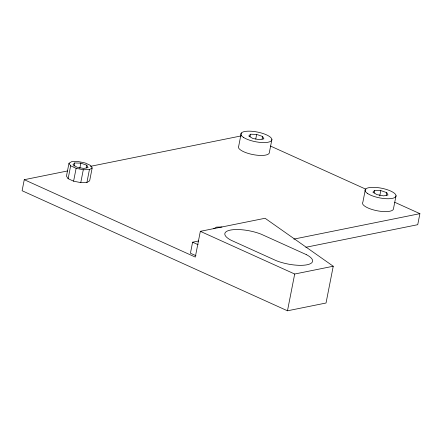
<?xml version="1.0" encoding="UTF-8"?>
<svg xmlns="http://www.w3.org/2000/svg" width="442" height="442" viewBox="0 0 442 442"><rect width="100%" height="100%" fill="white"/><g stroke="black" fill="none" stroke-linecap="round" stroke-linejoin="round"><path stroke-width="0.66" d="M24.266 179.695L22.1 190.729L287.477 310.798L326.03 303.013L333.24 266.239L265.078 218.265L200.337 231.332L195.287 257.073L24.266 179.695L67.516 170.966M68.98 163.275L66.455 176.143L68.129 178.701L73.599 181.17L80.764 182.618L86.897 182.485L89.649 180.828L92.174 167.954L90.5 165.402L85.03 162.927L77.864 161.479L71.731 161.612L68.98 163.275L70.654 165.827L76.123 168.303L83.289 169.75L89.422 169.618L92.174 167.954M68.129 178.701L70.654 165.827M74.029 166.264L74.681 162.949L80.836 163.153L86.798 165.214L88.074 167.579L83.704 168.457L76.974 167.198L72.958 164.744L74.681 162.949M73.599 181.17L76.123 168.303M79.798 168.468L80.836 163.153M80.764 182.618L83.289 169.75M86.278 167.872L86.798 165.214M86.897 182.485L89.422 169.618M198.635 240.978L192.596 242.199L190.43 253.227L195.961 255.73M241.266 133.097L238.741 145.965A15.779 4.928 11.1 0 0 252.272 154.451A15.779 4.928 11.1 0 0 269.377 152.391L271.902 139.523M249.973 136.86L250.492 134.208L256.653 134.418L262.614 136.479L263.891 138.838L259.52 139.722L252.791 138.462L248.774 136.009L250.492 134.208M255.741 139.064L256.653 134.418M262.095 139.131L262.614 136.479M287.477 310.798L294.692 274.023L333.24 266.239M365.401 189.259L362.876 202.132A15.779 4.928 11.1 0 0 376.413 210.613A15.779 4.928 11.1 0 0 393.513 208.558L396.038 195.684M374.109 193.027L374.628 190.369L380.789 190.579L386.75 192.64L388.026 195.005L383.656 195.883L376.927 194.624L372.91 192.171L374.628 190.369M379.75 195.894L380.789 190.579M386.231 195.298L386.75 192.64M394.778 202.292L419.9 213.657L417.734 224.691L305.831 247.282M213.757 228.779L216.508 227.116L221.956 227M90.494 166.325L241.199 135.904M293.842 239.105L419.9 213.657M270.427 146.031L365.888 189.22M200.337 231.332L294.692 274.023M192.596 242.199L198.127 244.697M306.229 254.575L261.25 234.227A23.669 7.392 11.1 0 0 230.376 230.094A23.669 7.392 11.1 0 0 231.188 240.293L276.167 260.642A23.669 7.392 11.1 0 0 307.041 264.78A23.669 7.392 11.1 0 0 306.229 254.575M367.567 193.508A15.779 4.928 11.1 0 0 394.391 197.734A15.779 4.928 11.1 0 0 379.623 187.878A15.779 4.928 11.1 0 0 367.567 193.508M243.431 137.346A15.779 4.928 11.1 0 0 270.255 141.567A15.779 4.928 11.1 0 0 255.487 131.71A15.779 4.928 11.1 0 0 243.431 137.346"/></g></svg>
